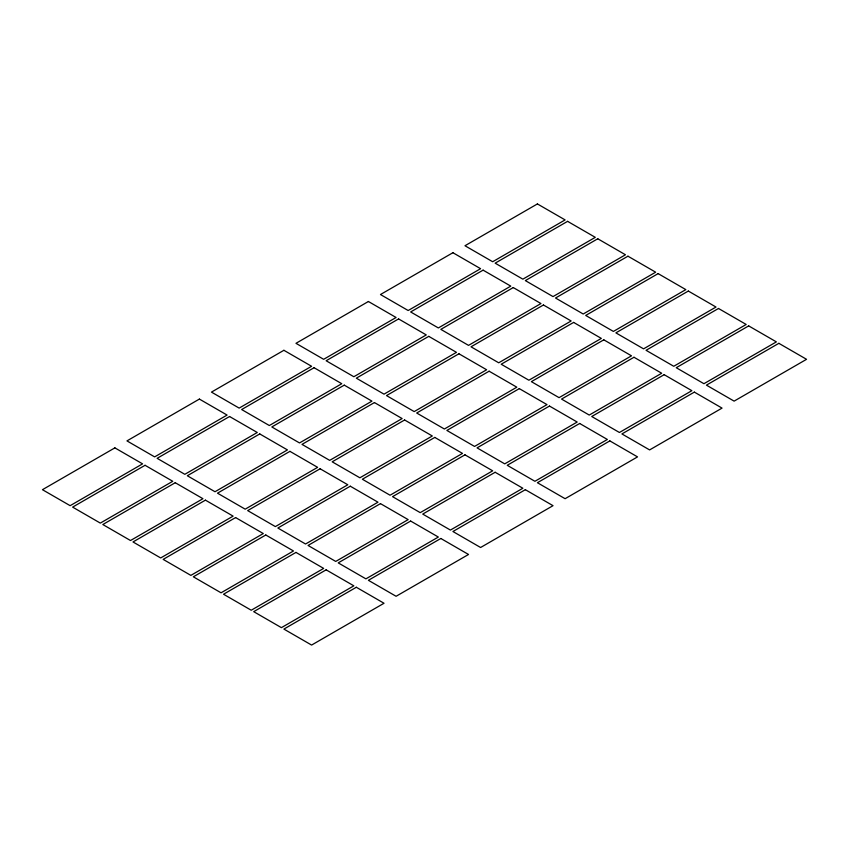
<?xml version="1.0" encoding="UTF-8"?>
<svg xmlns="http://www.w3.org/2000/svg" width="849" height="849" viewBox="0 0 849 849"><rect width="100%" height="100%" fill="white"/><g stroke="black" fill="none" stroke-linecap="round" stroke-linejoin="round"><path stroke-width="1.27" d="M114.88 447.869L42.45 489.693L70.149 505.675L142.579 463.862L114.88 447.869M199.388 399.083L126.957 440.896L154.645 456.889L227.086 415.065L199.388 399.083M283.895 350.297L211.465 392.111L239.153 408.104L311.594 366.28L283.895 350.297M368.402 301.501L295.972 343.325L323.66 359.307L396.09 317.494L368.402 301.501M452.91 252.715L380.469 294.529L408.167 310.522L480.598 268.698L452.91 252.715M537.406 203.93L464.976 245.743L492.675 261.736L565.105 219.912L537.406 203.93M145.062 465.294L72.632 507.118L100.32 523.101L172.761 481.287L145.062 465.294M229.57 416.509L157.139 458.322L184.827 474.315L257.268 432.491L229.57 416.509M314.077 367.713L241.647 409.536L269.335 425.529L341.765 383.706L314.077 367.713M398.584 318.927L326.143 360.751L353.842 376.733L426.272 334.92L398.584 318.927M483.092 270.141L410.651 311.954L438.349 327.947L510.78 286.124L483.092 270.141M567.588 221.345L495.158 263.169L522.857 279.162L595.287 237.338L567.588 221.345M175.244 482.72L102.814 524.533L130.502 540.526L202.943 498.703L175.244 482.72M259.752 433.935L187.321 475.748L215.009 491.741L287.44 449.917L259.752 433.935M344.259 385.138L271.818 426.962L299.517 442.945L371.947 401.131L344.259 385.138M428.766 336.353L356.325 378.176L384.024 394.159L456.454 352.346L428.766 336.353M513.263 287.567L440.833 329.38L468.531 345.373L540.962 303.549L513.263 287.567M597.77 238.771L525.34 280.594L553.028 296.588L625.469 254.764L597.77 238.771M205.426 500.146L132.996 541.959L160.684 557.952L233.114 516.128L205.426 500.146M289.933 451.35L217.493 493.173L245.191 509.167L317.622 467.343L289.933 451.35M374.441 402.564L302 444.388L329.699 460.37L402.129 418.557L374.441 402.564M458.938 353.778L386.507 395.592L414.206 411.585L486.636 369.761L458.938 353.778M543.445 304.993L471.015 346.806L498.713 362.799L571.144 320.975L543.445 304.993M627.952 256.196L555.522 298.02L583.21 314.003L655.651 272.189L627.952 256.196M235.608 517.572L163.167 559.385L190.866 575.378L263.296 533.554L235.608 517.572M320.115 468.775L247.675 510.599L275.373 526.592L347.803 484.768L320.115 468.775M404.612 419.99L332.182 461.814L359.88 477.796L432.311 435.983L404.612 419.99M489.12 371.204L416.689 413.017L444.388 429.01L516.818 387.186L489.12 371.204M573.627 322.408L501.197 364.232L528.885 380.225L601.325 338.401L573.627 322.408M658.134 273.622L585.704 315.446L613.392 331.428L685.833 289.615L658.134 273.622M265.79 534.997L193.349 576.811L221.048 592.804L293.478 550.98L265.79 534.997M350.287 486.201L277.856 528.025L305.555 544.007L377.985 502.194L350.287 486.201M434.794 437.415L362.364 479.239L390.062 495.222L462.493 453.408L434.794 437.415M519.301 388.63L446.871 430.443L474.559 446.436L547 404.612L519.301 388.63M603.809 339.833L531.378 381.657L559.067 397.65L631.507 355.827L603.809 339.833M688.316 291.048L615.886 332.872L643.574 348.854L716.004 307.041L688.316 291.048M295.972 552.412L223.531 594.236L251.23 610.229L323.66 568.406L295.972 552.412M380.469 503.627L308.038 545.451L335.737 561.433L408.167 519.62L380.469 503.627M464.976 454.841L392.546 496.654L420.234 512.647L492.675 470.824L464.976 454.841M549.483 406.055L477.053 447.869L504.741 463.862L577.182 422.038L549.483 406.055M633.991 357.259L561.56 399.083L589.248 415.065L661.679 373.252L633.991 357.259M718.498 308.474L646.057 350.297L673.756 366.28L746.186 324.467L718.498 308.474M326.143 569.838L253.713 611.662L281.412 627.655L353.842 585.831L326.143 569.838M410.651 521.053L338.22 562.876L365.908 578.859L438.349 537.046L410.651 521.053M495.158 472.267L422.728 514.08L450.416 530.073L522.857 488.249L495.158 472.267M579.665 423.471L507.235 465.294L534.923 481.287L607.353 439.464L579.665 423.471M664.173 374.685L591.732 416.509L619.43 432.491L691.861 390.678L664.173 374.685M748.68 325.899L676.239 367.713L703.938 383.706L776.368 341.882L748.68 325.899M356.325 587.264L283.895 629.088L311.594 645.07L384.024 603.257L356.325 587.264M440.833 538.478L368.402 580.302L396.09 596.285L468.531 554.471L440.833 538.478M525.34 489.693L452.91 531.506L480.598 547.499L553.028 505.675L525.34 489.693M609.847 440.896L537.406 482.72L565.105 498.703L637.535 456.889L609.847 440.896M694.355 392.111L621.914 433.935L649.612 449.917L722.043 408.104L694.355 392.111M778.851 343.325L706.421 385.138L734.12 401.131L806.55 359.307L778.851 343.325"/></g></svg>
